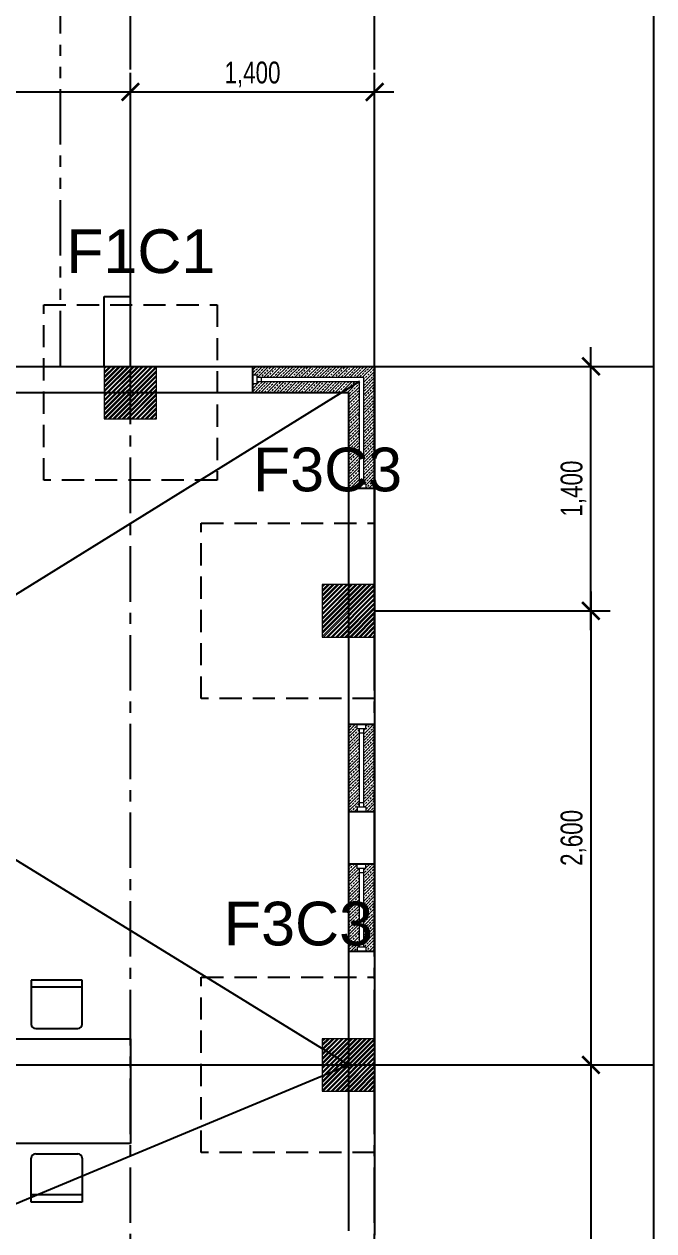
# Model space of a CAD drawing. Header units: millimetres. Extents: x -248340 to 456025, y 261499 to 1049645.
# Drawn here: x 62951 to 66560, y 381907 to 388817 of the extents above; entities that cross this region are included whole.
import ezdxf

# ---------------------------------------------------------------- set-up
doc = ezdxf.new("R2010")
doc.units = ezdxf.units.MM
doc.header["$LTSCALE"] = 8
doc.header["$MEASUREMENT"] = 0
for name, pattern in [('CENTER', [50.8, 31.75, -6.35, 6.35, -6.35]), ('CONTINOUS', [0]), ('DASHED', [19.05, 12.7, -6.35]), ('DASHED2', [0.375, 0.25, -0.125]), ('PHANTOM', [63.5, 31.75, -6.35, 6.35, -6.35, 6.35, -6.35])]:
    doc.linetypes.add(name, pattern=pattern)
doc.layers.get('0').update_dxf_attribs({"linetype": 'CONTINUOUS'})
for name, color, linetype, lineweight in [('A-ANNO-DIMS', 211, 'CONTINUOUS', 9), ('A-GLAZ', 151, 'CONTINUOUS', 18), ('DIM', 2, 'CONTINUOUS', 25)]:
    doc.layers.add(name, color=color, linetype=linetype, lineweight=lineweight)
doc.layers.add('ar_grid', color=10, linetype='CENTER')
doc.layers.add('ar_wall', color=7, linetype='CONTINOUS')
doc.styles.add('ARIAL', font='arial.ttf')
doc.styles.add('EN-SCL-DIM', font='swisscl.ttf')

# ---------------------------------------------------------------- blocks, each defined once
blk = doc.blocks.new('_ArchTick')
at = {"color": 0, "linetype": 'ByBlock', "const_width": 0.15}
blk.add_lwpolyline([(-0.5, -0.5), (0.5, 0.5)], dxfattribs=at)
blk = doc.blocks.new('SSS')
at = {"layer": 'A-ANNO-DIMS', "ltscale": 1.25, "true_color": 0x939598}
h = blk.add_hatch(dxfattribs=at)
h.set_pattern_fill('ANSI32', color=252, scale=50)
h.set_pattern_definition([(45, (92845.263, 246713.806), (-13.2582521, 13.2582521), []), (45, (92854.102, 246713.806), (-13.2582521, 13.2582521), [])])
h.paths.add_polyline_path([(143365.4, -103570.6), (143665.4, -103570.6), (143665.4, -103270.6), (143365.4, -103270.6)])
h = blk.add_hatch(dxfattribs=at)
h.set_pattern_fill('ANSI32', color=252, scale=50)
h.set_pattern_definition([(45, (94095.263, 245463.806), (-13.2582521, 13.2582521), []), (45, (94104.102, 245463.806), (-13.2582521, 13.2582521), [])])
h.paths.add_polyline_path([(144615.4, -104820.6), (144915.4, -104820.6), (144915.4, -104520.6), (144615.4, -104520.6)])
h = blk.add_hatch(dxfattribs=at)
h.set_pattern_fill('ANSI32', color=252, scale=50)
h.set_pattern_definition([(45, (94095.263, 242863.95), (-13.2582521, 13.2582521), []), (45, (94104.102, 242863.95), (-13.2582521, 13.2582521), [])])
h.paths.add_polyline_path([(144615.4, -107420.5), (144915.4, -107420.5), (144915.4, -107120.5), (144615.4, -107120.5)])
at = {"color": 252, "ltscale": 1.25, "true_color": 0x939598}
for p, q in [((146515.4, -114270.6), (146515.4, -94352.5)), ((133324.4, -103270.6), (146515.4, -103270.6)), ((138359, -103270.6), (144915.4, -103270.6)), ((138509, -103420.6), (144765.4, -103420.6)), ((144765.4, -103420.6), (144765.4, -108220.8)), ((143238.7, -106785.8), (142948, -106785.8)), ((142948, -106785.8), (142948, -107036.5)), ((143238.7, -107036.5), (143238.7, -106785.8)), ((143238.7, -106826.2), (142948, -106826.2)), ((142973, -107061.5), (143213.7, -107061.5)), ((142012.2, -107120.6), (143515.4, -107120.6)), ((143515.4, -107120.6), (143515.4, -107720.6)), ((133324.4, -107270.6), (146515.4, -107270.6)), ((143515.4, -107720.6), (142012.2, -107720.6)), ((142973, -107779.8), (143213.7, -107779.8)), ((142948, -108055.5), (142948, -107804.8)), ((143238.7, -107804.8), (143238.7, -108055.5)), ((143238.7, -108015.1), (142948, -108015.1)), ((143238.7, -108055.5), (142948, -108055.5))]:
    blk.add_line(p, q, dxfattribs=at)
for centre, start, end in [((142973, -107036.5), 180, 270), ((143213.7, -107036.5), 270, 0), ((142973, -107804.8), 90, 180), ((143213.7, -107804.8), 0, 90)]:
    blk.add_arc(centre, 25, start, end, dxfattribs=at)
at = {"layer": 'A-ANNO-DIMS', "color": 252, "ltscale": 1.25, "true_color": 0x939598}
for p, q in [((143665.4, -103270.6), (143365.4, -103270.6)), ((143365.4, -103270.6), (143365.4, -103570.6)), ((143665.4, -103570.6), (143665.4, -103270.6)), ((143365.4, -103570.6), (143665.4, -103570.6)), ((144915.4, -104520.6), (144615.4, -104520.6)), ((144615.4, -104520.6), (144615.4, -104820.6)), ((144915.4, -104820.6), (144915.4, -104520.6)), ((144615.4, -104820.6), (144915.4, -104820.6))]:
    blk.add_line(p, q, dxfattribs=at)
for points in [[(143365.4, -103570.6), (143665.4, -103570.6), (143665.4, -103270.6), (143365.4, -103270.6)], [(144615.4, -104820.6), (144915.4, -104820.6), (144915.4, -104520.6), (144615.4, -104520.6)], [(144615.4, -107420.5), (144915.4, -107420.5), (144915.4, -107120.5), (144615.4, -107120.5)]]:
    blk.add_lwpolyline(points, close=True, dxfattribs=at)
at = {"layer": 'A-GLAZ', "color": 252, "linetype": 'Continuous', "true_color": 0x939598}
for p, q in [((144215.4, -103292.5), (144237.3, -103270.6)), ((144217.1, -103273.1), (144219.6, -103270.6)), ((144221.5, -103304.1), (144230.4, -103295.2)), ((144222.6, -103320.6), (144272.6, -103270.6)), ((144234.8, -103290.8), (144243.6, -103282)), ((144245.9, -103332.7), (144308, -103270.6)), ((144248, -103277.5), (144254.9, -103270.6)), ((144265.7, -103295.2), (144274.6, -103286.4)), ((144279, -103282), (144287.8, -103273.1)), ((144280.8, -103333.1), (144343.3, -103270.6)), ((144296.7, -103299.6), (144305.5, -103290.8)), ((144309.9, -103286.4), (144318.8, -103277.5)), ((144316.2, -103333.1), (144378.7, -103270.6)), ((144323.2, -103273.1), (144325.7, -103270.6)), ((144327.6, -103304.1), (144336.4, -103295.2)), ((144340.9, -103290.8), (144349.7, -103282)), ((144351.5, -103333.1), (144414, -103270.6)), ((144354.1, -103277.5), (144361, -103270.6)), ((144371.8, -103295.2), (144380.6, -103286.4)), ((144385, -103282), (144393.9, -103273.1)), ((144386.9, -103333.1), (144449.4, -103270.6)), ((144402.7, -103299.6), (144411.6, -103290.8)), ((144416, -103286.4), (144424.8, -103277.5)), ((144422.3, -103333.1), (144484.8, -103270.6)), ((144429.2, -103273.1), (144431.7, -103270.6)), ((144433.7, -103304.1), (144442.5, -103295.2)), ((144446.9, -103290.8), (144455.8, -103282)), ((144457.6, -103333.1), (144520.1, -103270.6)), ((144460.2, -103277.5), (144467.1, -103270.6)), ((144477.9, -103295.2), (144486.7, -103286.4)), ((144491.1, -103282), (144500, -103273.1)), ((144493, -103333.1), (144555.5, -103270.6)), ((144508.8, -103299.6), (144517.6, -103290.8)), ((144522.1, -103286.4), (144530.9, -103277.5)), ((144528.3, -103333.1), (144590.8, -103270.6)), ((144535.3, -103273.1), (144537.8, -103270.6)), ((144539.7, -103304.1), (144548.6, -103295.2)), ((144553, -103290.8), (144561.8, -103282)), ((144563.7, -103333.1), (144626.2, -103270.6)), ((144566.2, -103277.5), (144573.1, -103270.6)), ((144583.9, -103295.2), (144592.8, -103286.4)), ((144597.2, -103282), (144606, -103273.1)), ((144599, -103333.1), (144661.5, -103270.6)), ((144614.9, -103299.6), (144623.7, -103290.8)), ((144628.1, -103286.4), (144637, -103277.5)), ((144634.4, -103333.1), (144696.9, -103270.6)), ((144641.4, -103273.1), (144643.8, -103270.6)), ((144645.8, -103304.1), (144654.6, -103295.2)), ((144659.1, -103290.8), (144667.9, -103282)), ((144669.7, -103333.1), (144732.2, -103270.6)), ((144672.3, -103277.5), (144679.2, -103270.6)), ((144690, -103295.2), (144698.8, -103286.4)), ((144703.2, -103282), (144712.1, -103273.1)), ((144705.1, -103333.1), (144767.6, -103270.6)), ((144720.9, -103299.6), (144729.8, -103290.8)), ((144734.2, -103286.4), (144743, -103277.5)), ((144740.4, -103333.1), (144802.9, -103270.6)), ((144747.4, -103273.1), (144749.9, -103270.6)), ((144751.9, -103304.1), (144760.7, -103295.2)), ((144765.1, -103290.8), (144774, -103282)), ((144775.8, -103333.1), (144838.3, -103270.6)), ((144778.4, -103277.5), (144785.3, -103270.6)), ((144796.1, -103295.2), (144804.9, -103286.4)), ((144809.3, -103282), (144818.2, -103273.1)), ((144811.2, -103333.1), (144873.7, -103270.6)), ((144827, -103299.6), (144835.8, -103290.8)), ((144840.2, -103286.4), (144849.1, -103277.5)), ((144846.5, -103333.1), (144909, -103270.6)), ((144853.5, -103273.1), (144856, -103270.6)), ((144857.9, -103304.1), (144866.8, -103295.2)), ((144871.2, -103290.8), (144880, -103282)), ((144884.4, -103277.5), (144891.3, -103270.6)), ((144902.1, -103295.2), (144911, -103286.4)), ((144915.4, -103282), (144915.4, -103281.9)), ((144215.4, -103310.2), (144217.1, -103308.5)), ((144215.4, -103398.6), (144255.8, -103358.1)), ((144228.7, -103420.6), (144291.2, -103358.1)), ((144240.3, -103320.6), (144248, -103312.9)), ((144252.5, -103308.5), (144261.3, -103299.6)), ((144261.3, -103370.3), (144270.1, -103361.5)), ((144263.2, -103333.1), (144265.7, -103330.6)), ((144264, -103420.6), (144326.5, -103358.1)), ((144270.1, -103326.1), (144279, -103317.3)), ((144283.4, -103312.9), (144292.2, -103304.1)), ((144292.2, -103374.8), (144301.1, -103365.9)), ((144299.4, -103420.6), (144361.9, -103358.1)), ((144301.1, -103330.6), (144309.9, -103321.7)), ((144305.5, -103361.5), (144308.9, -103358.1)), ((144314.3, -103317.3), (144323.2, -103308.5)), ((144333.9, -103333.1), (144340.9, -103326.1)), ((144334.8, -103420.6), (144397.3, -103358.1)), ((144336.4, -103365.9), (144344.2, -103358.1)), ((144345.3, -103321.7), (144354.1, -103312.9)), ((144358.5, -103308.5), (144367.4, -103299.6)), ((144367.4, -103370.3), (144376.2, -103361.5)), ((144369.2, -103333.1), (144371.8, -103330.6)), ((144370.1, -103420.6), (144432.6, -103358.1)), ((144376.2, -103326.1), (144385, -103317.3)), ((144389.5, -103312.9), (144398.3, -103304.1)), ((144398.3, -103374.8), (144407.1, -103365.9)), ((144405.5, -103420.6), (144468, -103358.1)), ((144407.1, -103330.6), (144416, -103321.7)), ((144411.6, -103361.5), (144414.9, -103358.1)), ((144420.4, -103317.3), (144429.2, -103308.5)), ((144439.9, -103333.1), (144446.9, -103326.1)), ((144440.8, -103420.6), (144503.3, -103358.1)), ((144442.5, -103365.9), (144450.3, -103358.1)), ((144451.3, -103321.7), (144460.2, -103312.9)), ((144464.6, -103308.5), (144473.4, -103299.6)), ((144473.4, -103370.3), (144482.3, -103361.5)), ((144475.3, -103333.1), (144477.9, -103330.6)), ((144476.2, -103420.6), (144538.7, -103358.1)), ((144482.3, -103326.1), (144491.1, -103317.3)), ((144495.5, -103312.9), (144504.4, -103304.1)), ((144504.4, -103374.8), (144513.2, -103365.9)), ((144511.5, -103420.6), (144574, -103358.1)), ((144513.2, -103330.6), (144522.1, -103321.7)), ((144517.6, -103361.5), (144521, -103358.1)), ((144526.5, -103317.3), (144535.3, -103308.5)), ((144546, -103333.1), (144553, -103326.1)), ((144546.9, -103420.6), (144609.4, -103358.1)), ((144548.6, -103365.9), (144556.3, -103358.1)), ((144557.4, -103321.7), (144566.2, -103312.9)), ((144570.7, -103308.5), (144579.5, -103299.6)), ((144579.5, -103370.3), (144588.3, -103361.5)), ((144581.3, -103333.1), (144583.9, -103330.6)), ((144582.2, -103420.6), (144644.7, -103358.1)), ((144588.3, -103326.1), (144597.2, -103317.3)), ((144601.6, -103312.9), (144610.4, -103304.1)), ((144610.4, -103374.8), (144619.3, -103365.9)), ((144617.6, -103420.6), (144680.1, -103358.1)), ((144619.3, -103330.6), (144628.1, -103321.7)), ((144623.7, -103361.5), (144627.1, -103358.1)), ((144632.5, -103317.3), (144641.4, -103308.5)), ((144652.1, -103333.1), (144659.1, -103326.1)), ((144652.9, -103420.6), (144715.4, -103358.1)), ((144654.6, -103365.9), (144662.4, -103358.1)), ((144663.5, -103321.7), (144672.3, -103312.9)), ((144676.7, -103308.5), (144685.6, -103299.6)), ((144685.6, -103370.3), (144694.4, -103361.5)), ((144687.4, -103333.1), (144690, -103330.6)), ((144688.3, -103420.6), (144750.8, -103358.1)), ((144694.4, -103326.1), (144703.2, -103317.3)), ((144707.7, -103312.9), (144716.5, -103304.1)), ((144716.5, -103374.8), (144725.3, -103365.9)), ((144723.7, -103420.6), (144786.2, -103358.1)), ((144725.3, -103330.6), (144734.2, -103321.7)), ((144729.8, -103361.5), (144733.1, -103358.1)), ((144738.6, -103317.3), (144747.4, -103308.5)), ((144758.1, -103333.1), (144765.1, -103326.1)), ((144759, -103420.6), (144821.5, -103358.1)), ((144760.7, -103365.9), (144768.5, -103358.1)), ((144769.5, -103321.7), (144778.4, -103312.9)), ((144782.8, -103308.5), (144791.6, -103299.6)), ((144791.6, -103370.3), (144800.5, -103361.5)), ((144793.5, -103333.1), (144796.1, -103330.6)), ((144800.5, -103326.1), (144809.3, -103317.3)), ((144813.7, -103312.9), (144822.6, -103304.1)), ((144831.4, -103330.6), (144840.2, -103321.7)), ((144844.7, -103317.3), (144853.5, -103308.5)), ((144852.9, -103362.1), (144915.4, -103299.6)), ((144852.9, -103397.5), (144915.4, -103335)), ((144852.9, -103344.4), (144857.9, -103339.4)), ((144862.3, -103335), (144871.2, -103326.1)), ((144866.8, -103365.9), (144875.6, -103357.1)), ((144875.6, -103321.7), (144884.4, -103312.9)), ((144880, -103352.7), (144888.9, -103343.8)), ((144888.9, -103308.5), (144897.7, -103299.6)), ((144893.3, -103339.4), (144902.1, -103330.6)), ((144897.7, -103370.3), (144906.5, -103361.5)), ((144906.5, -103326.1), (144915.4, -103317.3)), ((144911, -103357.1), (144915.4, -103352.6)), ((144215.4, -103416.2), (144217.1, -103414.5)), ((144217.1, -103379.2), (144225.7, -103370.6)), ((144221.5, -103410.1), (144230.4, -103401.3)), ((144234.8, -103396.9), (144243.6, -103388)), ((144246.4, -103420.6), (144248, -103419)), ((144248, -103383.6), (144256.9, -103374.8)), ((144252.5, -103414.5), (144261.3, -103405.7)), ((144265.7, -103401.3), (144274.6, -103392.4)), ((144279, -103388), (144287.8, -103379.2)), ((144283.4, -103419), (144292.2, -103410.1)), ((144296.7, -103405.7), (144305.5, -103396.9)), ((144309.9, -103392.4), (144318.8, -103383.6)), ((144317.1, -103420.6), (144323.2, -103414.5)), ((144323.2, -103379.2), (144332, -103370.3)), ((144327.6, -103410.1), (144336.4, -103401.3)), ((144340.9, -103396.9), (144349.7, -103388)), ((144352.4, -103420.6), (144354.1, -103419)), ((144354.1, -103383.6), (144363, -103374.8)), ((144358.5, -103414.5), (144367.4, -103405.7)), ((144371.8, -103401.3), (144380.6, -103392.4)), ((144385, -103388), (144393.9, -103379.2)), ((144389.5, -103419), (144398.3, -103410.1)), ((144402.7, -103405.7), (144411.6, -103396.9)), ((144416, -103392.4), (144424.8, -103383.6)), ((144423.1, -103420.6), (144429.2, -103414.5)), ((144429.2, -103379.2), (144438.1, -103370.3)), ((144433.7, -103410.1), (144442.5, -103401.3)), ((144446.9, -103396.9), (144455.8, -103388)), ((144458.5, -103420.6), (144460.2, -103419)), ((144460.2, -103383.6), (144469, -103374.8)), ((144464.6, -103414.5), (144473.4, -103405.7)), ((144477.9, -103401.3), (144486.7, -103392.4)), ((144491.1, -103388), (144500, -103379.2)), ((144495.5, -103419), (144504.4, -103410.1)), ((144508.8, -103405.7), (144517.6, -103396.9)), ((144522.1, -103392.4), (144530.9, -103383.6)), ((144529.2, -103420.6), (144535.3, -103414.5)), ((144535.3, -103379.2), (144544.1, -103370.3)), ((144539.7, -103410.1), (144548.6, -103401.3)), ((144553, -103396.9), (144561.8, -103388)), ((144564.6, -103420.6), (144566.2, -103419)), ((144566.2, -103383.6), (144575.1, -103374.8)), ((144570.7, -103414.5), (144579.5, -103405.7)), ((144583.9, -103401.3), (144592.8, -103392.4)), ((144597.2, -103388), (144606, -103379.2)), ((144601.6, -103419), (144610.4, -103410.1)), ((144614.9, -103405.7), (144623.7, -103396.9)), ((144628.1, -103392.4), (144637, -103383.6)), ((144635.3, -103420.6), (144641.4, -103414.5)), ((144641.4, -103379.2), (144650.2, -103370.3)), ((144645.8, -103410.1), (144654.6, -103401.3)), ((144659.1, -103396.9), (144667.9, -103388)), ((144670.6, -103420.6), (144672.3, -103419)), ((144672.3, -103383.6), (144681.1, -103374.8)), ((144676.7, -103414.5), (144685.6, -103405.7)), ((144690, -103401.3), (144698.8, -103392.4)), ((144703.2, -103388), (144712.1, -103379.2)), ((144707.7, -103419), (144716.5, -103410.1)), ((144720.9, -103405.7), (144729.8, -103396.9)), ((144734.2, -103392.4), (144743, -103383.6)), ((144741.3, -103420.6), (144747.4, -103414.5)), ((144747.4, -103379.2), (144756.3, -103370.3)), ((144751.9, -103410.1), (144760.7, -103401.3)), ((144765.1, -103396.9), (144774, -103388)), ((144765.4, -103449.6), (144827.9, -103387.1)), ((144765.4, -103485), (144827.9, -103422.5)), ((144769.5, -103427.8), (144778.4, -103419)), ((144778.4, -103383.6), (144787.2, -103374.8)), ((144782.8, -103414.5), (144791.6, -103405.7)), ((144787.2, -103445.5), (144796.1, -103436.6)), ((144796.1, -103401.3), (144804.9, -103392.4)), ((144800.5, -103432.2), (144809.3, -103423.4)), ((144809.3, -103388), (144818.2, -103379.2)), ((144813.7, -103419), (144822.6, -103410.1)), ((144822.6, -103374.8), (144827.9, -103369.4)), ((144827, -103405.7), (144827.9, -103404.8)), ((144852.9, -103432.8), (144915.4, -103370.3)), ((144852.9, -103468.2), (144915.4, -103405.7)), ((144852.9, -103415.1), (144853.5, -103414.5)), ((144853.5, -103379.2), (144862.3, -103370.3)), ((144857.9, -103410.1), (144866.8, -103401.3)), ((144862.3, -103441.1), (144871.2, -103432.2)), ((144871.2, -103396.9), (144880, -103388)), ((144875.6, -103427.8), (144884.4, -103419)), ((144884.4, -103383.6), (144893.3, -103374.8)), ((144888.9, -103414.5), (144897.7, -103405.7)), ((144893.3, -103445.5), (144902.1, -103436.6)), ((144902.1, -103401.3), (144911, -103392.4)), ((144906.5, -103432.2), (144915.4, -103423.4)), ((144915.4, -103388), (144915.4, -103388)), ((144765.4, -103520.3), (144827.9, -103457.8)), ((144765.4, -103467.3), (144769.5, -103463.1)), ((144765.4, -103555.7), (144827.9, -103493.2)), ((144765.4, -103502.6), (144774, -103494.1)), ((144774, -103458.7), (144782.8, -103449.9)), ((144778.4, -103489.7), (144787.2, -103480.8)), ((144791.6, -103476.4), (144800.5, -103467.6)), ((144796.1, -103507.3), (144804.9, -103498.5)), ((144804.9, -103463.1), (144813.7, -103454.3)), ((144809.3, -103494.1), (144818.2, -103485.2)), ((144818.2, -103449.9), (144827, -103441.1)), ((144822.6, -103480.8), (144827.9, -103475.5)), ((144852.9, -103503.5), (144915.4, -103441)), ((144852.9, -103450.5), (144857.9, -103445.5)), ((144852.9, -103538.9), (144915.4, -103476.4)), ((144853.5, -103485.2), (144862.3, -103476.4)), ((144866.8, -103472), (144875.6, -103463.1)), ((144871.2, -103502.9), (144880, -103494.1)), ((144880, -103458.7), (144888.9, -103449.9)), ((144884.4, -103489.7), (144893.3, -103480.8)), ((144897.7, -103476.4), (144906.5, -103467.6)), ((144902.1, -103507.3), (144911, -103498.5)), ((144911, -103463.1), (144915.4, -103458.7)), ((144915.4, -103494.1), (144915.4, -103494.1)), ((144765.4, -103591), (144827.9, -103528.5)), ((144765.4, -103626.4), (144827.9, -103563.9)), ((144765.4, -103573.3), (144769.5, -103569.2)), ((144769.5, -103533.9), (144778.4, -103525)), ((144774, -103564.8), (144782.8, -103556)), ((144782.8, -103520.6), (144791.6, -103511.8)), ((144787.2, -103551.5), (144796.1, -103542.7)), ((144791.6, -103582.5), (144800.5, -103573.6)), ((144800.5, -103538.3), (144809.3, -103529.4)), ((144804.9, -103569.2), (144813.7, -103560.4)), ((144813.7, -103525), (144822.6, -103516.2)), ((144818.2, -103556), (144827, -103547.1)), ((144827, -103511.8), (144827.9, -103510.8)), ((144852.9, -103574.2), (144915.4, -103511.7)), ((144852.9, -103521.2), (144853.5, -103520.6)), ((144852.9, -103609.6), (144915.4, -103547.1)), ((144852.9, -103556.6), (144857.9, -103551.5)), ((144857.9, -103516.2), (144866.8, -103507.3)), ((144862.3, -103547.1), (144871.2, -103538.3)), ((144866.8, -103578.1), (144875.6, -103569.2)), ((144875.6, -103533.9), (144884.4, -103525)), ((144880, -103564.8), (144888.9, -103556)), ((144888.9, -103520.6), (144897.7, -103511.8)), ((144893.3, -103551.5), (144902.1, -103542.7)), ((144897.7, -103582.5), (144906.5, -103573.6)), ((144906.5, -103538.3), (144915.4, -103529.4)), ((144911, -103569.2), (144915.4, -103564.8)), ((144765.4, -103661.7), (144827.9, -103599.2)), ((144765.4, -103608.7), (144774, -103600.2)), ((144765.4, -103697.1), (144827.9, -103634.6)), ((144769.5, -103639.9), (144778.4, -103631.1)), ((144778.4, -103595.7), (144787.2, -103586.9)), ((144782.8, -103626.7), (144791.6, -103617.8)), ((144796.1, -103613.4), (144804.9, -103604.6)), ((144800.5, -103644.3), (144809.3, -103635.5)), ((144809.3, -103600.2), (144818.2, -103591.3)), ((144813.7, -103631.1), (144822.6, -103622.2)), ((144822.6, -103586.9), (144827.9, -103581.6)), ((144827, -103617.8), (144827.9, -103616.9)), ((144852.9, -103644.9), (144915.4, -103582.4)), ((144852.9, -103680.3), (144915.4, -103617.8)), ((144852.9, -103627.3), (144853.5, -103626.7)), ((144853.5, -103591.3), (144862.3, -103582.5)), ((144857.9, -103622.2), (144866.8, -103613.4)), ((144871.2, -103609), (144880, -103600.2)), ((144875.6, -103639.9), (144884.4, -103631.1)), ((144884.4, -103595.7), (144893.3, -103586.9)), ((144888.9, -103626.7), (144897.7, -103617.8)), ((144902.1, -103613.4), (144911, -103604.6)), ((144906.5, -103644.3), (144915.4, -103635.5)), ((144915.4, -103600.2), (144915.4, -103600.1)), ((144765.4, -103732.4), (144827.9, -103669.9)), ((144765.4, -103679.4), (144769.5, -103675.3)), ((144765.4, -103767.8), (144827.9, -103705.3)), ((144765.4, -103714.8), (144774, -103706.2)), ((144774, -103670.9), (144782.8, -103662)), ((144778.4, -103701.8), (144787.2, -103693)), ((144787.2, -103657.6), (144796.1, -103648.8)), ((144791.6, -103688.5), (144800.5, -103679.7)), ((144796.1, -103719.5), (144804.9, -103710.6)), ((144804.9, -103675.3), (144813.7, -103666.4)), ((144809.3, -103706.2), (144818.2, -103697.4)), ((144818.2, -103662), (144827, -103653.2)), ((144822.6, -103693), (144827.9, -103687.6)), ((144852.9, -103715.7), (144915.4, -103653.2)), ((144852.9, -103662.6), (144857.9, -103657.6)), ((144852.9, -103751), (144915.4, -103688.5)), ((144853.5, -103697.4), (144862.3, -103688.5)), ((144862.3, -103653.2), (144871.2, -103644.3)), ((144866.8, -103684.1), (144875.6, -103675.3)), ((144871.2, -103715.1), (144880, -103706.2)), ((144880, -103670.9), (144888.9, -103662)), ((144884.4, -103701.8), (144893.3, -103693)), ((144893.3, -103657.6), (144902.1, -103648.8)), ((144897.7, -103688.5), (144906.5, -103679.7)), ((144902.1, -103719.5), (144911, -103710.6)), ((144911, -103675.3), (144915.4, -103670.8)), ((144915.4, -103706.2), (144915.4, -103706.2)), ((144765.4, -103803.2), (144827.9, -103740.7)), ((144765.4, -103838.5), (144827.9, -103776)), ((144765.4, -103785.5), (144769.5, -103781.3)), ((144769.5, -103746), (144778.4, -103737.2)), ((144774, -103776.9), (144782.8, -103768.1)), ((144782.8, -103732.7), (144791.6, -103723.9)), ((144787.2, -103763.7), (144796.1, -103754.8)), ((144800.5, -103750.4), (144809.3, -103741.6)), ((144804.9, -103781.3), (144813.7, -103772.5)), ((144813.7, -103737.2), (144822.6, -103728.3)), ((144818.2, -103768.1), (144827, -103759.3)), ((144827, -103723.9), (144827.9, -103723)), ((144852.9, -103786.4), (144915.4, -103723.9)), ((144852.9, -103733.3), (144853.5, -103732.7)), ((144852.9, -103821.7), (144915.4, -103759.2)), ((144852.9, -103768.7), (144857.9, -103763.7)), ((144857.9, -103728.3), (144866.8, -103719.5)), ((144862.3, -103759.3), (144871.2, -103750.4)), ((144866.8, -103790.2), (144875.6, -103781.3)), ((144875.6, -103746), (144884.4, -103737.2)), ((144880, -103776.9), (144888.9, -103768.1)), ((144888.9, -103732.7), (144897.7, -103723.9)), ((144893.3, -103763.7), (144902.1, -103754.8)), ((144906.5, -103750.4), (144915.4, -103741.6)), ((144911, -103781.3), (144915.4, -103776.9)), ((144765.4, -103873.9), (144827.9, -103811.4)), ((144765.4, -103820.8), (144774, -103812.3)), ((144765.4, -103909.2), (144827.9, -103846.7)), ((144769.5, -103852.1), (144778.4, -103843.2)), ((144778.4, -103807.9), (144787.2, -103799)), ((144782.8, -103838.8), (144791.6, -103830)), ((144791.6, -103794.6), (144800.5, -103785.8)), ((144796.1, -103825.5), (144804.9, -103816.7)), ((144800.5, -103856.5), (144809.3, -103847.6)), ((144809.3, -103812.3), (144818.2, -103803.4)), ((144813.7, -103843.2), (144822.6, -103834.4)), ((144822.6, -103799), (144827.9, -103793.7)), ((144827, -103830), (144827.9, -103829)), ((144852.9, -103857.1), (144915.4, -103794.6)), ((144852.9, -103892.4), (144915.4, -103829.9)), ((144852.9, -103839.4), (144853.5, -103838.8)), ((144853.5, -103803.4), (144862.3, -103794.6)), ((144857.9, -103834.4), (144866.8, -103825.5)), ((144871.2, -103821.1), (144880, -103812.3)), ((144875.6, -103852.1), (144884.4, -103843.2)), ((144884.4, -103807.9), (144893.3, -103799)), ((144888.9, -103838.8), (144897.7, -103830)), ((144897.7, -103794.6), (144906.5, -103785.8)), ((144902.1, -103825.5), (144911, -103816.7)), ((144906.5, -103856.5), (144915.4, -103847.6)), ((144915.4, -103812.3), (144915.4, -103812.3)), ((144765.4, -103944.6), (144827.9, -103882.1)), ((144765.4, -103891.5), (144769.5, -103887.4)), ((144765.4, -103926.9), (144774, -103918.3)), ((144774, -103883), (144782.8, -103874.2)), ((144774.7, -103970.6), (144827.9, -103917.4)), ((144778.4, -103913.9), (144787.2, -103905.1)), ((144787.2, -103869.7), (144796.1, -103860.9)), ((144791.6, -103900.7), (144800.5, -103891.8)), ((144804.9, -103887.4), (144813.7, -103878.6)), ((144809.3, -103918.3), (144818.2, -103909.5)), ((144818.2, -103874.2), (144827, -103865.3)), ((144822.6, -103905.1), (144827.9, -103899.8)), ((144852.9, -103927.8), (144915.4, -103865.3)), ((144852.9, -103874.8), (144857.9, -103869.7)), ((144853.5, -103909.5), (144862.3, -103900.7)), ((144862.3, -103865.3), (144871.2, -103856.5)), ((144865.4, -103950.6), (144915.4, -103900.6)), ((144866.8, -103896.3), (144875.6, -103887.4)), ((144871.2, -103927.2), (144880, -103918.3)), ((144880, -103883), (144888.9, -103874.2)), ((144884.4, -103913.9), (144893.3, -103905.1)), ((144893.3, -103869.7), (144902.1, -103860.9)), ((144897.7, -103900.7), (144906.5, -103891.8)), ((144911, -103887.4), (144915.4, -103883)), ((144915.4, -103918.3), (144915.4, -103918.3)), ((144769.5, -103958.1), (144778.4, -103949.3)), ((144782.8, -103944.9), (144791.6, -103936)), ((144792.4, -103970.6), (144796.1, -103967)), ((144796.1, -103931.6), (144804.9, -103922.8)), ((144800.5, -103962.5), (144809.3, -103953.7)), ((144810.1, -103970.6), (144815.4, -103965.3)), ((144813.7, -103949.3), (144815.4, -103947.6)), ((144817.4, -103945.6), (144822.6, -103940.4)), ((144827, -103936), (144827.9, -103935.1)), ((144857.9, -103940.4), (144866.8, -103931.6)), ((144865.4, -103968.3), (144871.2, -103962.5)), ((144875.6, -103958.1), (144884.4, -103949.3)), ((144880.8, -103970.6), (144915.4, -103936)), ((144888.9, -103944.9), (144897.7, -103936)), ((144898.4, -103970.6), (144902.1, -103967)), ((144902.1, -103931.6), (144911, -103922.8)), ((144906.5, -103962.5), (144915.4, -103953.7)), ((144765.4, -105323.4), (144768.3, -105320.6)), ((144765.4, -105358.8), (144803.6, -105320.6)), ((144765.4, -105394.1), (144815.4, -105344.1)), ((144765.4, -105429.5), (144827.9, -105367)), ((144769.5, -105337), (144778.4, -105328.1)), ((144774, -105367.9), (144782.8, -105359.1)), ((144782.8, -105323.7), (144786, -105320.6)), ((144787.2, -105354.7), (144796.1, -105345.8)), ((144800.5, -105341.4), (144809.3, -105332.6)), ((144804.9, -105372.3), (144813.7, -105363.5)), ((144813.7, -105328.1), (144815.4, -105326.5)), ((144818.2, -105359.1), (144826.1, -105351.1)), ((144852.9, -105377.4), (144909.7, -105320.6)), ((144852.9, -105412.7), (144915.4, -105350.2)), ((144852.9, -105359.7), (144857.9, -105354.7)), ((144862.3, -105350.2), (144871.2, -105341.4)), ((144865.4, -105329.5), (144874.3, -105320.6)), ((144875.6, -105337), (144884.4, -105328.1)), ((144880, -105367.9), (144888.9, -105359.1)), ((144888.9, -105323.7), (144892, -105320.6)), ((144893.3, -105354.7), (144902.1, -105345.8)), ((144906.5, -105341.4), (144915.4, -105332.6)), ((144911, -105372.3), (144915.4, -105367.9)), ((144765.4, -105376.5), (144769.5, -105372.3)), ((144765.4, -105464.9), (144827.9, -105402.4)), ((144765.4, -105411.8), (144774, -105403.3)), ((144765.4, -105500.2), (144827.9, -105437.7)), ((144769.5, -105443), (144778.4, -105434.2)), ((144778.4, -105398.9), (144787.2, -105390)), ((144782.8, -105429.8), (144791.6, -105421)), ((144791.6, -105385.6), (144800.5, -105376.8)), ((144796.1, -105416.5), (144804.9, -105407.7)), ((144800.5, -105447.5), (144809.3, -105438.6)), ((144809.3, -105403.3), (144818.2, -105394.4)), ((144813.7, -105434.2), (144822.6, -105425.4)), ((144822.6, -105390), (144827.9, -105384.7)), ((144827, -105421), (144827.9, -105420)), ((144852.9, -105448.1), (144915.4, -105385.6)), ((144852.9, -105483.4), (144915.4, -105420.9)), ((144852.9, -105430.4), (144853.5, -105429.8)), ((144853.5, -105394.4), (144862.3, -105385.6)), ((144857.9, -105425.4), (144866.8, -105416.5)), ((144866.8, -105381.2), (144875.6, -105372.3)), ((144871.2, -105412.1), (144880, -105403.3)), ((144875.6, -105443), (144884.4, -105434.2)), ((144884.4, -105398.9), (144893.3, -105390)), ((144888.9, -105429.8), (144897.7, -105421)), ((144897.7, -105385.6), (144906.5, -105376.8)), ((144902.1, -105416.5), (144911, -105407.7)), ((144906.5, -105447.5), (144915.4, -105438.6)), ((144915.4, -105403.3), (144915.4, -105403.2)), ((144765.4, -105535.6), (144827.9, -105473.1)), ((144765.4, -105482.5), (144769.5, -105478.4)), ((144765.4, -105570.9), (144827.9, -105508.4)), ((144765.4, -105517.9), (144774, -105509.3)), ((144774, -105474), (144782.8, -105465.1)), ((144778.4, -105504.9), (144787.2, -105496.1)), ((144787.2, -105460.7), (144796.1, -105451.9)), ((144791.6, -105491.7), (144800.5, -105482.8)), ((144804.9, -105478.4), (144813.7, -105469.6)), ((144809.3, -105509.3), (144818.2, -105500.5)), ((144818.2, -105465.1), (144827, -105456.3)), ((144822.6, -105496.1), (144827.9, -105490.7)), ((144852.9, -105518.8), (144915.4, -105456.3)), ((144852.9, -105465.7), (144857.9, -105460.7)), ((144852.9, -105554.1), (144915.4, -105491.6)), ((144853.5, -105500.5), (144862.3, -105491.7)), ((144862.3, -105456.3), (144871.2, -105447.5)), ((144866.8, -105487.2), (144875.6, -105478.4)), ((144871.2, -105518.2), (144880, -105509.3)), ((144880, -105474), (144888.9, -105465.1)), ((144884.4, -105504.9), (144893.3, -105496.1)), ((144893.3, -105460.7), (144902.1, -105451.9)), ((144897.7, -105491.7), (144906.5, -105482.8)), ((144911, -105478.4), (144915.4, -105474)), ((144915.4, -105509.3), (144915.4, -105509.3)), ((144765.4, -105606.3), (144827.9, -105543.8)), ((144769.5, -105549.1), (144778.4, -105540.3)), ((144774, -105580.1), (144782.8, -105571.2)), ((144782.8, -105535.9), (144791.6, -105527)), ((144787.2, -105566.8), (144796.1, -105558)), ((144796.1, -105522.6), (144804.9, -105513.8)), ((144800.5, -105553.5), (144809.3, -105544.7)), ((144804.9, -105584.5), (144813.7, -105575.6)), ((144813.7, -105540.3), (144822.6, -105531.4)), ((144818.2, -105571.2), (144827, -105562.4)), ((144827, -105527), (144827.9, -105526.1)), ((144852.9, -105589.5), (144915.4, -105527)), ((144852.9, -105536.5), (144853.5, -105535.9)), ((144852.9, -105624.8), (144915.4, -105562.3)), ((144852.9, -105571.8), (144857.9, -105566.8)), ((144857.9, -105531.4), (144866.8, -105522.6)), ((144862.3, -105562.4), (144871.2, -105553.5)), ((144875.6, -105549.1), (144884.4, -105540.3)), ((144880, -105580.1), (144888.9, -105571.2)), ((144888.9, -105535.9), (144897.7, -105527)), ((144893.3, -105566.8), (144902.1, -105558)), ((144902.1, -105522.6), (144911, -105513.8)), ((144906.5, -105553.5), (144915.4, -105544.7)), ((144765.4, -105641.6), (144827.9, -105579.1)), ((144765.4, -105588.6), (144769.5, -105584.5)), ((144765.4, -105677), (144827.9, -105614.5)), ((144765.4, -105624), (144774, -105615.4)), ((144769.5, -105655.2), (144778.4, -105646.3)), ((144778.4, -105611), (144787.2, -105602.1)), ((144782.8, -105641.9), (144791.6, -105633.1)), ((144791.6, -105597.7), (144800.5, -105588.9)), ((144796.1, -105628.7), (144804.9, -105619.8)), ((144809.3, -105615.4), (144818.2, -105606.6)), ((144813.7, -105646.3), (144822.6, -105637.5)), ((144822.6, -105602.1), (144827.9, -105596.8)), ((144827, -105633.1), (144827.9, -105632.2)), ((144852.9, -105660.2), (144915.4, -105597.7)), ((144852.9, -105695.6), (144915.4, -105633.1)), ((144852.9, -105642.5), (144853.5, -105641.9)), ((144853.5, -105606.6), (144862.3, -105597.7)), ((144857.9, -105637.5), (144866.8, -105628.7)), ((144866.8, -105593.3), (144875.6, -105584.5)), ((144871.2, -105624.2), (144880, -105615.4)), ((144875.6, -105655.2), (144884.4, -105646.3)), ((144884.4, -105611), (144893.3, -105602.1)), ((144888.9, -105641.9), (144897.7, -105633.1)), ((144897.7, -105597.7), (144906.5, -105588.9)), ((144902.1, -105628.7), (144911, -105619.8)), ((144911, -105584.5), (144915.4, -105580)), ((144915.4, -105615.4), (144915.4, -105615.4)), ((144765.4, -105712.3), (144827.9, -105649.8)), ((144765.4, -105747.7), (144827.9, -105685.2)), ((144765.4, -105694.7), (144769.5, -105690.5)), ((144774, -105686.1), (144782.8, -105677.3)), ((144778.4, -105717.1), (144787.2, -105708.2)), ((144787.2, -105672.9), (144796.1, -105664)), ((144791.6, -105703.8), (144800.5, -105695)), ((144800.5, -105659.6), (144809.3, -105650.8)), ((144804.9, -105690.5), (144813.7, -105681.7)), ((144809.3, -105721.5), (144818.2, -105712.6)), ((144818.2, -105677.3), (144827, -105668.4)), ((144822.6, -105708.2), (144827.9, -105702.9)), ((144852.9, -105730.9), (144915.4, -105668.4)), ((144852.9, -105677.9), (144857.9, -105672.9)), ((144852.9, -105766.3), (144915.4, -105703.8)), ((144853.5, -105712.6), (144862.3, -105703.8)), ((144862.3, -105668.4), (144871.2, -105659.6)), ((144866.8, -105699.4), (144875.6, -105690.5)), ((144880, -105686.1), (144888.9, -105677.3)), ((144884.4, -105717.1), (144893.3, -105708.2)), ((144893.3, -105672.9), (144902.1, -105664)), ((144897.7, -105703.8), (144906.5, -105695)), ((144906.5, -105659.6), (144915.4, -105650.8)), ((144911, -105690.5), (144915.4, -105686.1)), ((144765.4, -105783.1), (144827.9, -105720.6)), ((144765.4, -105730), (144774, -105721.5)), ((144765.4, -105818.4), (144827.9, -105755.9)), ((144769.5, -105761.2), (144778.4, -105752.4)), ((144774, -105792.2), (144782.8, -105783.3)), ((144782.8, -105748), (144791.6, -105739.1)), ((144787.2, -105778.9), (144796.1, -105770.1)), ((144796.1, -105734.7), (144804.9, -105725.9)), ((144800.5, -105765.7), (144809.3, -105756.8)), ((144813.7, -105752.4), (144822.6, -105743.6)), ((144818.2, -105783.3), (144827, -105774.5)), ((144827, -105739.1), (144827.9, -105738.2)), ((144852.9, -105748.6), (144853.5, -105748)), ((144852.9, -105783.9), (144857.9, -105778.9)), ((144857.9, -105743.6), (144866.8, -105734.7)), ((144859, -105795.6), (144915.4, -105739.1)), ((144862.3, -105774.5), (144871.2, -105765.7)), ((144869.3, -105820.6), (144915.4, -105774.5)), ((144871.2, -105730.3), (144880, -105721.5)), ((144875.6, -105761.2), (144884.4, -105752.4)), ((144880, -105792.2), (144888.9, -105783.3)), ((144888.9, -105748), (144897.7, -105739.1)), ((144893.3, -105778.9), (144902.1, -105770.1)), ((144902.1, -105734.7), (144911, -105725.9)), ((144906.5, -105765.7), (144915.4, -105756.8)), ((144915.4, -105721.5), (144915.4, -105721.4)), ((144765.4, -105800.7), (144769.5, -105796.6)), ((144780.9, -105820.6), (144787.2, -105814.3)), ((144791.6, -105809.9), (144800.5, -105801)), ((144798.6, -105820.6), (144815.4, -105803.8)), ((144804.9, -105796.6), (144813.7, -105787.8)), ((144866.8, -105805.4), (144875.6, -105796.6)), ((144887, -105820.6), (144893.3, -105814.3)), ((144897.7, -105809.9), (144906.5, -105801)), ((144904.7, -105820.6), (144915.4, -105809.8)), ((144911, -105796.6), (144915.4, -105792.2)), ((144765.4, -106136.6), (144781.4, -106120.6)), ((144765.4, -106172), (144815.4, -106122)), ((144791.6, -106128.1), (144799.1, -106120.6)), ((144852.9, -106190.5), (144915.4, -106128)), ((144865.4, -106142.7), (144887.5, -106120.6)), ((144866.8, -106123.6), (144869.8, -106120.6)), ((144897.7, -106128.1), (144905.2, -106120.6)), ((144765.4, -106154.3), (144774, -106145.7)), ((144765.4, -106207.3), (144824.7, -106148)), ((144765.4, -106242.7), (144827.9, -106180.2)), ((144769.5, -106185.5), (144778.4, -106176.7)), ((144778.4, -106141.3), (144787.2, -106132.5)), ((144782.8, -106172.3), (144791.6, -106163.4)), ((144787.2, -106203.2), (144796.1, -106194.3)), ((144796.1, -106159), (144804.9, -106150.2)), ((144800.5, -106189.9), (144809.3, -106181.1)), ((144809.3, -106145.7), (144815.4, -106139.6)), ((144813.7, -106176.7), (144822.6, -106167.8)), ((144818.2, -106207.6), (144827, -106198.8)), ((144827, -106163.4), (144827.9, -106162.5)), ((144852.9, -106155.2), (144862.5, -106145.6)), ((144852.9, -106225.9), (144915.4, -106163.4)), ((144852.9, -106172.9), (144853.5, -106172.3)), ((144852.9, -106261.2), (144915.4, -106198.7)), ((144857.9, -106167.8), (144866.8, -106159)), ((144862.3, -106198.8), (144871.2, -106189.9)), ((144871.2, -106154.6), (144880, -106145.7)), ((144875.6, -106185.5), (144884.4, -106176.7)), ((144884.4, -106141.3), (144893.3, -106132.5)), ((144888.9, -106172.3), (144897.7, -106163.4)), ((144893.3, -106203.2), (144902.1, -106194.3)), ((144902.1, -106159), (144911, -106150.2)), ((144906.5, -106189.9), (144915.4, -106181.1)), ((144915.4, -106145.7), (144915.4, -106145.7)), ((144765.4, -106278), (144827.9, -106215.5)), ((144765.4, -106225), (144769.5, -106220.9)), ((144765.4, -106313.4), (144827.9, -106250.9)), ((144765.4, -106260.4), (144774, -106251.8)), ((144774, -106216.4), (144782.8, -106207.6)), ((144778.4, -106247.4), (144787.2, -106238.5)), ((144782.8, -106278.3), (144791.6, -106269.5)), ((144791.6, -106234.1), (144800.5, -106225.3)), ((144796.1, -106265.1), (144804.9, -106256.2)), ((144804.9, -106220.9), (144813.7, -106212)), ((144809.3, -106251.8), (144818.2, -106243)), ((144822.6, -106238.5), (144827.9, -106233.2)), ((144827, -106269.5), (144827.9, -106268.6)), ((144852.9, -106208.2), (144857.9, -106203.2)), ((144852.9, -106296.6), (144915.4, -106234.1)), ((144852.9, -106332), (144915.4, -106269.5)), ((144853.5, -106243), (144862.3, -106234.1)), ((144857.9, -106273.9), (144866.8, -106265.1)), ((144866.8, -106229.7), (144875.6, -106220.9)), ((144871.2, -106260.6), (144880, -106251.8)), ((144880, -106216.4), (144888.9, -106207.6)), ((144884.4, -106247.4), (144893.3, -106238.5)), ((144888.9, -106278.3), (144897.7, -106269.5)), ((144897.7, -106234.1), (144906.5, -106225.3)), ((144902.1, -106265.1), (144911, -106256.2)), ((144911, -106220.9), (144915.4, -106216.4)), ((144915.4, -106251.8), (144915.4, -106251.8)), ((144765.4, -106348.7), (144827.9, -106286.2)), ((144765.4, -106384.1), (144827.9, -106321.6)), ((144765.4, -106331.1), (144769.5, -106326.9)), ((144769.5, -106291.6), (144778.4, -106282.7)), ((144774, -106322.5), (144782.8, -106313.7)), ((144787.2, -106309.3), (144796.1, -106300.4)), ((144791.6, -106340.2), (144800.5, -106331.4)), ((144800.5, -106296), (144809.3, -106287.2)), ((144804.9, -106326.9), (144813.7, -106318.1)), ((144813.7, -106282.7), (144822.6, -106273.9)), ((144818.2, -106313.7), (144827, -106304.8)), ((144852.9, -106278.9), (144853.5, -106278.3)), ((144852.9, -106367.3), (144915.4, -106304.8)), ((144852.9, -106314.3), (144857.9, -106309.3)), ((144862.3, -106304.8), (144871.2, -106296)), ((144866.8, -106335.8), (144875.6, -106326.9)), ((144875.6, -106291.6), (144884.4, -106282.7)), ((144880, -106322.5), (144888.9, -106313.7)), ((144893.3, -106309.3), (144902.1, -106300.4)), ((144897.7, -106340.2), (144906.5, -106331.4)), ((144906.5, -106296), (144915.4, -106287.2)), ((144911, -106326.9), (144915.4, -106322.5)), ((144765.4, -106419.5), (144827.9, -106357)), ((144765.4, -106366.4), (144774, -106357.9)), ((144765.4, -106454.8), (144827.9, -106392.3)), ((144769.5, -106397.6), (144778.4, -106388.8)), ((144778.4, -106353.4), (144787.2, -106344.6)), ((144782.8, -106384.4), (144791.6, -106375.5)), ((144787.2, -106415.3), (144796.1, -106406.5)), ((144796.1, -106371.1), (144804.9, -106362.3)), ((144800.5, -106402.1), (144809.3, -106393.2)), ((144809.3, -106357.9), (144818.2, -106349)), ((144813.7, -106388.8), (144822.6, -106380)), ((144822.6, -106344.6), (144827.9, -106339.3)), ((144827, -106375.5), (144827.9, -106374.6)), ((144852.9, -106402.7), (144915.4, -106340.2)), ((144852.9, -106438), (144915.4, -106375.5)), ((144852.9, -106385), (144853.5, -106384.4)), ((144853.5, -106349), (144862.3, -106340.2)), ((144857.9, -106380), (144866.8, -106371.1)), ((144862.3, -106410.9), (144871.2, -106402.1)), ((144871.2, -106366.7), (144880, -106357.9)), ((144875.6, -106397.6), (144884.4, -106388.8)), ((144884.4, -106353.4), (144893.3, -106344.6)), ((144888.9, -106384.4), (144897.7, -106375.5)), ((144893.3, -106415.3), (144902.1, -106406.5)), ((144902.1, -106371.1), (144911, -106362.3)), ((144906.5, -106402.1), (144915.4, -106393.2)), ((144915.4, -106357.9), (144915.4, -106357.8)), ((144765.4, -106490.2), (144827.9, -106427.7)), ((144765.4, -106437.1), (144769.5, -106433)), ((144765.4, -106525.5), (144827.9, -106463)), ((144765.4, -106472.5), (144774, -106463.9)), ((144774, -106428.6), (144782.8, -106419.7)), ((144778.4, -106459.5), (144787.2, -106450.7)), ((144791.6, -106446.3), (144800.5, -106437.4)), ((144796.1, -106477.2), (144804.9, -106468.4)), ((144804.9, -106433), (144813.7, -106424.2)), ((144809.3, -106463.9), (144818.2, -106455.1)), ((144818.2, -106419.7), (144827, -106410.9)), ((144822.6, -106450.7), (144827.9, -106445.3)), ((144852.9, -106473.4), (144915.4, -106410.9)), ((144852.9, -106420.3), (144857.9, -106415.3)), ((144852.9, -106508.7), (144915.4, -106446.2)), ((144853.5, -106455.1), (144862.3, -106446.3)), ((144866.8, -106441.8), (144875.6, -106433)), ((144871.2, -106472.8), (144880, -106463.9)), ((144880, -106428.6), (144888.9, -106419.7)), ((144884.4, -106459.5), (144893.3, -106450.7)), ((144897.7, -106446.3), (144906.5, -106437.4)), ((144902.1, -106477.2), (144911, -106468.4)), ((144911, -106433), (144915.4, -106428.6)), ((144915.4, -106463.9), (144915.4, -106463.9)), ((144765.4, -106560.9), (144827.9, -106498.4)), ((144765.4, -106596.2), (144827.9, -106533.7)), ((144765.4, -106543.2), (144769.5, -106539.1)), ((144769.5, -106503.7), (144778.4, -106494.9)), ((144774, -106534.6), (144782.8, -106525.8)), ((144782.8, -106490.5), (144791.6, -106481.6)), ((144787.2, -106521.4), (144796.1, -106512.5)), ((144791.6, -106552.3), (144800.5, -106543.5)), ((144800.5, -106508.1), (144809.3, -106499.3)), ((144804.9, -106539.1), (144813.7, -106530.2)), ((144813.7, -106494.9), (144822.6, -106486)), ((144818.2, -106525.8), (144827, -106517)), ((144827, -106481.6), (144827.9, -106480.7)), ((144852.9, -106544.1), (144915.4, -106481.6)), ((144852.9, -106491.1), (144853.5, -106490.5)), ((144852.9, -106579.4), (144915.4, -106516.9)), ((144852.9, -106526.4), (144857.9, -106521.4)), ((144857.9, -106486), (144866.8, -106477.2)), ((144862.3, -106517), (144871.2, -106508.1)), ((144866.8, -106547.9), (144875.6, -106539.1)), ((144875.6, -106503.7), (144884.4, -106494.9)), ((144880, -106534.6), (144888.9, -106525.8)), ((144888.9, -106490.5), (144897.7, -106481.6)), ((144893.3, -106521.4), (144902.1, -106512.5)), ((144897.7, -106552.3), (144906.5, -106543.5)), ((144906.5, -106508.1), (144915.4, -106499.3)), ((144911, -106539.1), (144915.4, -106534.6)), ((144765.4, -106578.6), (144774, -106570)), ((144769.5, -106609.8), (144778.4, -106600.9)), ((144776.4, -106620.6), (144827.9, -106569.1)), ((144778.4, -106565.6), (144787.2, -106556.7)), ((144782.8, -106596.5), (144791.6, -106587.7)), ((144796.1, -106583.3), (144804.9, -106574.4)), ((144800.5, -106614.2), (144809.3, -106605.4)), ((144809.3, -106570), (144818.2, -106561.2)), ((144813.7, -106600.9), (144815.4, -106599.3)), ((144819.1, -106595.6), (144822.6, -106592.1)), ((144822.6, -106556.7), (144827.9, -106551.4)), ((144827, -106587.7), (144827.9, -106586.8)), ((144853.5, -106561.2), (144862.3, -106552.3)), ((144857.9, -106592.1), (144866.8, -106583.3)), ((144865.4, -106602.3), (144915.4, -106552.3)), ((144865.4, -106620), (144871.2, -106614.2)), ((144871.2, -106578.8), (144880, -106570)), ((144875.6, -106609.8), (144884.4, -106600.9)), ((144882.5, -106620.6), (144915.4, -106587.7)), ((144884.4, -106565.6), (144893.3, -106556.7)), ((144888.9, -106596.5), (144897.7, -106587.7)), ((144902.1, -106583.3), (144911, -106574.4)), ((144906.5, -106614.2), (144915.4, -106605.4)), ((144915.4, -106570), (144915.4, -106570)), ((144794.1, -106620.6), (144796.1, -106618.6)), ((144811.8, -106620.6), (144815.4, -106616.9)), ((144900.2, -106620.6), (144902.1, -106618.6))]:
    blk.add_line(p, q, dxfattribs=at)
at = {"layer": 'A-GLAZ', "color": 252, "true_color": 0x939598}
for p, q in [((144215.4, -103295.6), (144215.4, -103395.6)), ((144240.4, -103320.6), (144215.4, -103320.6)), ((144240.4, -103320.6), (144240.4, -103370.6)), ((144240.4, -103327.6), (144242.9, -103327.6)), ((144240.4, -103333.1), (144852.9, -103333.1)), ((144240.4, -103358.1), (144827.9, -103358.1)), ((144240.4, -103363.7), (144242.9, -103363.7)), ((144242.9, -103327.6), (144242.9, -103330.7)), ((144242.9, -103330.7), (144245.9, -103330.7)), ((144242.9, -103363.7), (144242.9, -103360.6)), ((144242.9, -103360.6), (144245.9, -103360.6)), ((144245.9, -103330.7), (144245.9, -103333.1)), ((144245.9, -103360.6), (144245.9, -103358.1)), ((144827.9, -103945.6), (144827.9, -103358.1)), ((144852.9, -103945.6), (144852.9, -103333.1)), ((144240.4, -103370.6), (144215.4, -103370.6)), ((144890.4, -103970.6), (144790.4, -103970.6)), ((144865.4, -103945.6), (144815.4, -103945.6)), ((144815.4, -103945.6), (144815.4, -103970.6)), ((144822.4, -103945.6), (144822.4, -103943.2)), ((144822.4, -103943.2), (144825.4, -103943.2)), ((144825.4, -103943.2), (144825.4, -103940.1)), ((144825.4, -103940.1), (144827.9, -103940.1)), ((144855.4, -103940.1), (144852.9, -103940.1)), ((144855.4, -103943.2), (144855.4, -103940.1)), ((144858.4, -103943.2), (144855.4, -103943.2)), ((144858.4, -103945.6), (144858.4, -103943.2)), ((144865.4, -103945.6), (144865.4, -103970.6)), ((144790.4, -105320.6), (144890.4, -105320.6)), ((144890.4, -105320.6), (144790.4, -105320.6)), ((144815.4, -105345.6), (144815.4, -105320.6)), ((144865.4, -105345.6), (144815.4, -105345.6)), ((144822.4, -105345.6), (144822.4, -105348)), ((144822.4, -105348), (144825.4, -105348)), ((144825.4, -105348), (144825.4, -105351.1)), ((144825.4, -105351.1), (144827.9, -105351.1)), ((144827.9, -105795.6), (144827.9, -105345.6)), ((144852.9, -105795.6), (144852.9, -105345.6)), ((144855.4, -105351.1), (144852.9, -105351.1)), ((144858.4, -105348), (144855.4, -105348)), ((144855.4, -105348), (144855.4, -105351.1)), ((144858.4, -105345.6), (144858.4, -105348)), ((144865.4, -105345.6), (144865.4, -105320.6)), ((144890.4, -105820.6), (144790.4, -105820.6)), ((144865.4, -105795.6), (144815.4, -105795.6)), ((144815.4, -105795.6), (144815.4, -105820.6)), ((144822.4, -105795.6), (144822.4, -105793.1)), ((144822.4, -105793.1), (144825.4, -105793.1)), ((144825.4, -105793.1), (144825.4, -105790)), ((144825.4, -105790), (144827.9, -105790)), ((144855.4, -105790), (144852.9, -105790)), ((144855.4, -105793.1), (144855.4, -105790)), ((144858.4, -105793.1), (144855.4, -105793.1)), ((144858.4, -105795.6), (144858.4, -105793.1)), ((144865.4, -105795.6), (144865.4, -105820.6)), ((144790.4, -106120.6), (144890.4, -106120.6)), ((144890.4, -106120.6), (144790.4, -106120.6)), ((144815.4, -106145.6), (144815.4, -106120.6)), ((144865.4, -106145.6), (144865.4, -106120.6)), ((144865.4, -106145.6), (144815.4, -106145.6)), ((144822.4, -106145.6), (144822.4, -106148)), ((144822.4, -106148), (144825.4, -106148)), ((144825.4, -106148), (144825.4, -106151.1)), ((144825.4, -106151.1), (144827.9, -106151.1)), ((144827.9, -106595.6), (144827.9, -106145.6)), ((144852.9, -106595.6), (144852.9, -106145.6)), ((144855.4, -106151.1), (144852.9, -106151.1)), ((144858.4, -106148), (144855.4, -106148)), ((144855.4, -106148), (144855.4, -106151.1)), ((144858.4, -106145.6), (144858.4, -106148)), ((144865.4, -106595.6), (144815.4, -106595.6)), ((144815.4, -106595.6), (144815.4, -106620.6)), ((144822.4, -106595.6), (144822.4, -106593.1)), ((144822.4, -106593.1), (144825.4, -106593.1)), ((144825.4, -106593.1), (144825.4, -106590)), ((144825.4, -106590), (144827.9, -106590)), ((144855.4, -106590), (144852.9, -106590)), ((144855.4, -106593.1), (144855.4, -106590)), ((144858.4, -106593.1), (144855.4, -106593.1)), ((144858.4, -106595.6), (144858.4, -106593.1)), ((144865.4, -106595.6), (144865.4, -106620.6)), ((144890.4, -106620.6), (144790.4, -106620.6))]:
    blk.add_line(p, q, dxfattribs=at)
at = {"layer": 'A-GLAZ', "color": 252, "linetype": 'DASHED2', "true_color": 0x939598}
for p, q in [((144265.4, -103333.1), (144265.4, -103358.1)), ((144852.9, -103920.6), (144827.9, -103920.6)), ((144852.9, -105370.6), (144827.9, -105370.6)), ((144852.9, -105770.6), (144827.9, -105770.6)), ((144852.9, -106170.6), (144827.9, -106170.6)), ((144852.9, -106570.6), (144827.9, -106570.6))]:
    blk.add_line(p, q, dxfattribs=at)
at = {"layer": 'ar_grid', "ltscale": 1.25}
blk.add_line((143515.4, -114270.6), (143515.4, -94352.5), dxfattribs=at)
at = {"layer": 'ar_grid', "color": 252, "ltscale": 1.25, "true_color": 0x939598}
blk.add_line((144915.4, -114270.6), (144915.4, -94932.4), dxfattribs=at)
at = {"layer": 'ar_wall', "color": 252, "linetype": 'PHANTOM', "ltscale": 1.25, "true_color": 0x939598}
blk.add_line((143115.4, -103270.6), (143115.4, -96270.6), dxfattribs=at)
at = {"layer": 'ar_wall', "color": 252, "ltscale": 1.25, "true_color": 0x939598}
for p, q in [((143365.4, -103270.6), (143365.4, -102870.6)), ((143365.4, -102870.6), (143515.4, -102870.6)), ((143515.4, -103270.6), (143515.4, -102870.6)), ((144215.4, -103270.6), (144215.4, -103420.6)), ((144915.4, -103270.6), (144915.4, -108245.4)), ((144915.4, -103270.6), (144915.4, -103420.6)), ((144915.4, -103970.6), (144765.4, -103970.6)), ((144915.4, -104670.6), (145315.4, -104670.6)), ((144915.4, -105320.6), (144765.4, -105320.6)), ((144915.4, -105820.6), (144765.4, -105820.6)), ((144915.4, -106120.6), (144765.4, -106120.6)), ((144915.4, -106620.6), (144765.4, -106620.6))]:
    blk.add_line(p, q, dxfattribs=at)
at = {"layer": 'DIM', "color": 252, "ltscale": 1.25, "true_color": 0x939598}
for p, q in [((143515.4, -103245.6), (143515.4, -101589)), ((143515.4, -103245.6), (143515.4, -101589)), ((144915.4, -104495.6), (144915.4, -101589)), ((141752.2, -101699), (143625.4, -101699)), ((143405.4, -101699), (145025.4, -101699)), ((146154.4, -104780.6), (146154.4, -103160.6)), ((143690.4, -103270.6), (146264.4, -103270.6)), ((146154.4, -104560.6), (146154.4, -107380.6)), ((144940.4, -104670.6), (146264.4, -104670.6)), ((144940.4, -104670.6), (146264.4, -104670.6)), ((146154.4, -107160.6), (146154.4, -111530.6)), ((144940.4, -107270.6), (146264.4, -107270.6)), ((144940.4, -107270.6), (146264.4, -107270.6))]:
    blk.add_line(p, q, dxfattribs=at)
at = {"layer": 'DIM', "color": 252, "ltscale": 1.25, "true_color": 0x939598, "xscale": 100, "yscale": 100, "zscale": 100}
for p in [(143515.4, -101699), (144915.4, -101699)]:
    blk.add_blockref('_ArchTick', p, dxfattribs=at)
for p, rotation in [((143515.4, -101699), 180), ((146154.4, -103270.6), 90), ((146154.4, -104670.6), 270), ((146154.4, -104670.6), 90), ((146154.4, -107270.6), 270), ((146154.4, -107270.6), 90)]:
    blk.add_blockref('_ArchTick', p, dxfattribs=dict(at, rotation=rotation))
at = {"layer": 'DIM', "color": 252, "ltscale": 1.25, "true_color": 0x939598, "insert": (144215.4, -101599.7), "char_height": 125, "attachment_point": 5, "style": 'EN-SCL-DIM'}
blk.add_mtext('\\A1;1,400', dxfattribs=at)
at = {"layer": 'DIM', "color": 252, "ltscale": 1.25, "true_color": 0x939598, "char_height": 125, "attachment_point": 5, "rotation": 90, "style": 'EN-SCL-DIM'}
for s, insert in [('\\A1;1,400', (146055.1, -103970.6)), ('\\A1;2,600', (146055.1, -105970.6))]:
    blk.add_mtext(s, dxfattribs=dict(at, insert=insert))

msp = doc.modelspace()

# ---------------------------------------------------------------- linework, layer by layer
at = {"ltscale": 1.25}
for p, q in [((64872.572, 386769.63), (58553.672, 382857.13)), ((64810.072, 382857.13), (58553.672, 386707.13)), ((55203.672, 378857.13), (64810.072, 382857.13))]:
    msp.add_line(p, q, dxfattribs=at)
at = {"color": 3, "linetype": 'DASHED', "ltscale": 1.25}
for points in [[(63063.464, 387209.524), (64056.68, 387209.524), (64056.68, 386204.736), (63063.464, 386204.736)], [(63966.856, 385959.524), (64960.072, 385959.524), (64960.072, 384954.736), (63966.856, 384954.736)], [(63966.856, 383359.524), (64960.072, 383359.524), (64960.072, 382354.736), (63966.856, 382354.736)]]:
    msp.add_lwpolyline(points, close=True, dxfattribs=at)

# ---------------------------------------------------------------- block references
at = {"color": 1, "lineweight": 30}
msp.add_blockref('SSS', (-79955.332, 490127.626), dxfattribs=at)

# ---------------------------------------------------------------- texts
at = {"color": 3, "linetype": 'DASHED', "ltscale": 1.25, "char_height": 250.274, "width": 3542.48389, "attachment_point": 1, "style": 'ARIAL'}
for s, insert in [('F1C1', (63192.378, 387641.575)), ('F3C3', (64262.404, 386391.575)), ('F3C3', (64095.77, 383791.575))]:
    msp.add_mtext(s, dxfattribs=dict(at, insert=insert))

doc.saveas('drawing.dxf')
